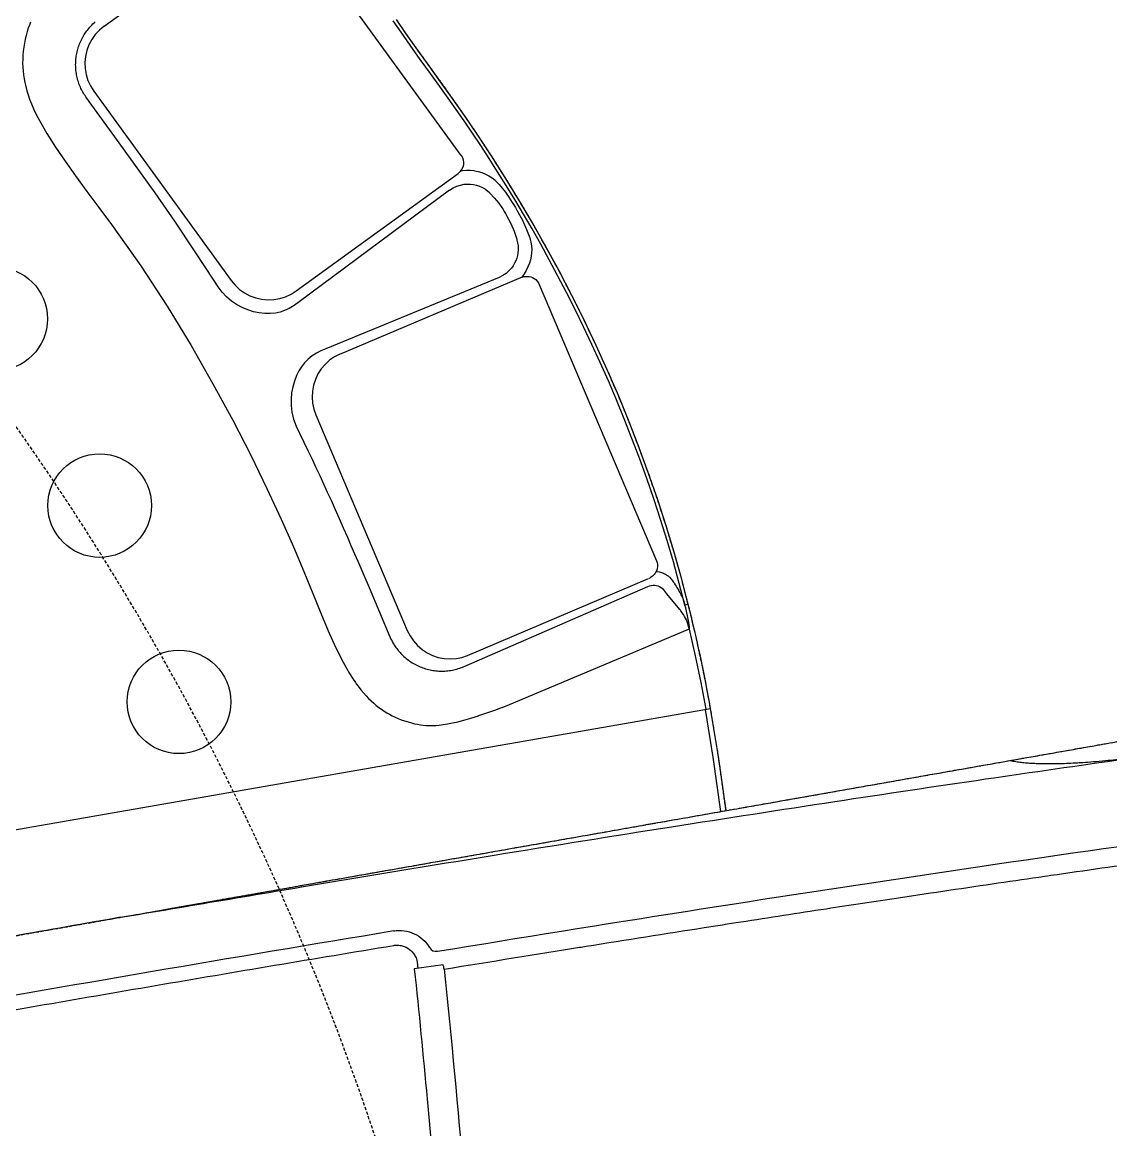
# Model space of a CAD drawing. Header units: millimetres. Extents: x 26027 to 581921, y 7230 to 233891.
# Drawn here: x 454240.6 to 454661.1, y 145341 to 145769 of the extents above; entities that cross this region are included whole.
import ezdxf

# ---------------------------------------------------------------- set-up
doc = ezdxf.new("R2010")
doc.units = ezdxf.units.MM
doc.header["$LTSCALE"] = 5
doc.linetypes.add('CACHE', pattern=[0.375, 0.25, -0.125])
doc.layers.add('GE-DESIGNER_WARNING', color=1, linetype='Continuous', lineweight=30, plot=False)
for name, color, linetype, lineweight in [('GE-EQUIPMENT', 140, 'Continuous', 30), ('GE-EQUIPMENT_INSERTION', 140, 'Continuous', 30), ('GE-EQUIPMENT_LIGHT', 141, 'Continuous', 30), ('GE-EQUIPMENT_OUTLINE', 131, 'CACHE', 30), ('GE-MM-SCATTER_LINES', 222, 'CACHE', 30)]:
    doc.layers.add(name, color=color, linetype=linetype, lineweight=lineweight)

# ---------------------------------------------------------------- blocks, each defined once
blk = doc.blocks.new('GE-EUR02909')
at = {"layer": 'GE-EQUIPMENT'}
blk.add_line((0, -424.45), (-325.74, -423.9), dxfattribs=at)
for points in [[(-324.81, -384), (-325.53, -405.11), (-325.74, -423.86)], [(-324.24, -464.98), (-323.38, -475.47), (-322.33, -485.81), (-321.07, -496.38), (-319.62, -506.79), (-317.94, -517.4), (-316.08, -527.82), (-313.99, -538.42), (-311.74, -548.81), (-309.25, -559.35), (-306.61, -569.66), (-303.72, -580.1), (-300.71, -590.29), (-297.47, -600.57), (-294.11, -610.58), (-290.57, -620.54), (-286.95, -630.23), (-283.23, -639.67), (-279.46, -648.83), (-275.71, -657.56), (-271.93, -666), (-268.29, -673.85), (-264.66, -681.44), (-261.34, -688.24), (-258.07, -695.01), (-255.26, -700.99), (-252.51, -707.11)], [(-320.37, -474.01), (-320.15, -474.55), (-319.92, -475.05), (-319.7, -475.49), (-319.47, -475.89), (-319.25, -476.23), (-319.03, -476.54)]]:
    blk.add_lwpolyline(points, dxfattribs=at)
blk.add_arc((239.29, -423.9), 565.02, 179.996, 184.1699, dxfattribs=at)
at = {"layer": 'GE-EQUIPMENT_LIGHT'}
for p, q in [((-312.51, -478.13), (-312.96, -478.43)), ((-314.24, -479.66), (-314.29, -479.65)), ((-289.06, -596.73), (-315.09, -483.75)), ((-208.5, -583.52), (-282.55, -600.58)), ((-284.28, -600.66), (-284.82, -600.58)), ((-261.28, -638.58), (-196.54, -606.17)), ((-165.68, -619.74), (-165.75, -619.77)), ((-267.95, -651.07), (-216.99, -755.7)), ((-140.83, -724.15), (-210.32, -758))]:
    blk.add_line(p, q, dxfattribs=at)
for points in [[(-323.57, -423.9), (-323.36, -405.21), (-322.61, -384)], [(-113.17, -730.6), (-112.51, -729.56), (-111.87, -728.44), (-111.23, -727.23), (-110.59, -725.89), (-109.97, -724.46), (-109.4, -722.99), (-108.88, -721.51), (-108.42, -720.03), (-108.03, -718.54), (-107.69, -717.05), (-107.41, -715.56), (-107.2, -714.06), (-107.04, -712.55), (-106.94, -711.04), (-106.89, -709.52), (-106.91, -707.98), (-106.99, -706.41), (-107.13, -704.79), (-107.35, -703.11), (-107.64, -701.34), (-108.02, -699.46), (-108.51, -697.42), (-109.13, -695.14), (-109.93, -692.57), (-111.88, -687.13), (-114.24, -681.41), (-116.94, -675.4), (-119.95, -669.09), (-123.21, -662.46), (-126.69, -655.49), (-130.33, -648.15), (-138.72, -630.51), (-146.09, -613.37), (-152.54, -596.78), (-158.25, -580.84), (-163.33, -565.59), (-167.84, -551.05), (-171.79, -537.35), (-175.15, -524.7), (-177.94, -513.32), (-180.21, -503.24), (-182.14, -494.29), (-183.88, -486.29), (-185.53, -479.06), (-187.23, -472.43), (-189.09, -466.21), (-189.55, -464.84), (-189.97, -463.66), (-190.81, -461.41), (-191.63, -459.41), (-192.43, -457.61), (-192.68, -457.07), (-193.23, -455.97), (-194.02, -454.47), (-194.8, -453.1), (-195.59, -451.82), (-196.38, -450.64), (-197.18, -449.53), (-197.99, -448.48), (-198.81, -447.5), (-199.65, -446.56), (-200.51, -445.67), (-201.39, -444.82), (-202.3, -444.01), (-203.23, -443.23), (-204.2, -442.48), (-205.21, -441.76), (-206.27, -441.05), (-207.38, -440.37), (-208.56, -439.7), (-209.79, -439.05), (-211, -438.46), (-212.16, -437.95), (-213.27, -437.51), (-214.32, -437.14), (-215.37, -436.82), (-216.46, -436.53), (-217.13, -436.38), (-217.59, -436.29), (-218.8, -436.08), (-220.08, -435.9), (-221.47, -435.77), (-222.91, -435.69), (-224.66, -435.66), (-226.56, -435.7), (-228.72, -435.81), (-231.17, -436.01), (-233.94, -436.3), (-236.96, -436.7), (-237.1, -436.72), (-240.36, -437.21), (-243.55, -437.74), (-246, -438.18), (-246.62, -438.29), (-249.57, -438.84), (-322.39, -455.41), (-322.95, -455.54), (-323.44, -445.01), (-323.74, -434.48), (-323.84, -423.9)], [(-322.95, -455.54), (-323.02, -455.58), (-323.09, -455.74), (-323.15, -456.16), (-323.19, -456.52), (-323.24, -458.71), (-323.03, -463.82), (-322.95, -464.95)], [(-322.95, -455.54), (-322.88, -456.64), (-322.78, -457.59), (-322.65, -458.43), (-322.5, -459.2), (-322.3, -459.92), (-322.06, -460.67), (-321.76, -461.44), (-321.4, -462.22), (-321.01, -462.99), (-320.84, -463.31), (-320.66, -463.63), (-316.83, -470.47), (-316.19, -471.6)], [(-234.18, -456.26), (-234.48, -456.33), (-234.79, -456.4), (-310.03, -474.56), (-310.74, -474.68), (-311.47, -474.71), (-312.12, -474.65), (-312.76, -474.52), (-313.39, -474.3), (-313.92, -474.04), (-314.48, -473.68), (-315.04, -473.21), (-315.48, -472.71), (-315.86, -472.16), (-316.19, -471.6)], [(-187.83, -556.21), (-188.91, -552.5), (-189.96, -548.77), (-190.89, -545.42), (-191.81, -542.07), (-192.71, -538.72), (-193.6, -535.36), (-194.49, -531.95), (-195.36, -528.54), (-196.3, -524.83), (-197.22, -521.12), (-198.17, -517.27), (-199.1, -513.42), (-199.91, -510.02), (-200.72, -506.62), (-201.43, -503.59), (-202.77, -497.86), (-203.96, -492.76), (-208.61, -472.63), (-208.68, -472.35), (-208.76, -472.03), (-208.85, -471.71), (-208.95, -471.33), (-209.07, -470.95), (-209.19, -470.58), (-209.32, -470.21), (-209.47, -469.8), (-209.63, -469.39), (-209.8, -468.99), (-209.98, -468.59), (-210.18, -468.15), (-210.39, -467.72), (-210.62, -467.3), (-210.85, -466.88), (-211.11, -466.42), (-211.38, -465.98), (-211.66, -465.54), (-211.96, -465.11), (-212.28, -464.66), (-212.61, -464.22), (-212.96, -463.78), (-213.31, -463.36), (-213.69, -462.93), (-214.08, -462.51), (-214.48, -462.11), (-214.89, -461.71), (-215.31, -461.32), (-215.75, -460.94), (-216.19, -460.58), (-216.64, -460.23), (-217.11, -459.88), (-217.58, -459.55), (-218.06, -459.24), (-218.54, -458.94), (-219.04, -458.64), (-219.54, -458.37), (-220.05, -458.1), (-220.57, -457.85), (-221.1, -457.62), (-221.63, -457.39), (-222.16, -457.18), (-222.71, -456.99), (-223.25, -456.81), (-223.81, -456.64), (-224.36, -456.49), (-224.92, -456.36), (-225.49, -456.23), (-226.06, -456.13), (-226.63, -456.04), (-227.21, -455.96), (-227.79, -455.9), (-228.37, -455.85), (-228.95, -455.82), (-229.53, -455.81), (-230.11, -455.81), (-230.69, -455.83), (-231.28, -455.86), (-231.86, -455.91), (-232.45, -455.97), (-233.03, -456.05), (-233.61, -456.15), (-234.18, -456.26)], [(-208.5, -583.52), (-206.29, -582.85), (-204.18, -581.9), (-202.22, -580.67), (-200.44, -579.19), (-198.86, -577.49), (-197.52, -575.59), (-196.43, -573.53), (-195.62, -571.33), (-195.1, -569.05), (-194.88, -566.71), (-194.96, -564.36), (-195.34, -562.04), (-215.64, -473.94), (-216.31, -471.68), (-217.27, -469.53), (-218.49, -467.53), (-219.96, -465.7), (-221.65, -464.09), (-223.53, -462.71), (-225.56, -461.59), (-227.73, -460.75), (-229.98, -460.2), (-232.28, -459.95), (-234.59, -460.01), (-236.87, -460.38), (-310.91, -477.44)], [(-324.24, -464.98), (-322.95, -464.95), (-322.25, -473.59), (-321.42, -482.17), (-320.47, -490.67), (-319.4, -499.11), (-318.21, -507.45), (-316.9, -515.71), (-315.49, -523.86), (-313.98, -531.91), (-312.37, -539.85), (-310.66, -547.67), (-308.88, -555.36), (-307.01, -562.93), (-305.07, -570.36), (-303.07, -577.65), (-301, -584.8), (-298.88, -591.8), (-296.72, -598.65), (-294.51, -605.35), (-292.27, -611.9), (-290, -618.29), (-287.71, -624.54), (-285.4, -630.62), (-283.08, -636.55), (-280.75, -642.33), (-278.41, -647.96), (-276.08, -653.43), (-273.76, -658.76), (-271.44, -663.94), (-269.17, -668.9), (-266.91, -673.73), (-264.55, -678.69), (-261.87, -684.21), (-258.9, -690.31), (-255.96, -696.43), (-253.38, -701.96), (-251.2, -706.84)], [(-322.37, -468.24), (-322.61, -467.18), (-322.8, -466.09), (-322.95, -464.95)], [(-320.37, -474.01), (-320.63, -473.36), (-320.86, -472.77), (-321.07, -472.23), (-321.25, -471.74), (-321.41, -471.3), (-321.55, -470.9), (-321.67, -470.53), (-321.78, -470.2), (-321.88, -469.9), (-321.97, -469.62), (-322.05, -469.37), (-322.12, -469.14), (-322.19, -468.9), (-322.26, -468.66), (-322.3, -468.52), (-322.34, -468.38), (-322.37, -468.24)], [(-314.29, -479.65), (-314.4, -479.62), (-314.52, -479.59), (-314.63, -479.55), (-315.43, -479.26), (-316.18, -478.92), (-316.86, -478.53), (-317.26, -478.27), (-317.63, -477.98), (-317.97, -477.7), (-318.26, -477.43), (-318.5, -477.18), (-318.71, -476.94), (-318.88, -476.73), (-319.03, -476.54)], [(-315.09, -483.75), (-315.2, -483.07), (-315.2, -482.25), (-315.08, -481.47), (-314.85, -480.75), (-314.53, -480.09), (-314.14, -479.52), (-313.7, -479.03), (-313.23, -478.62), (-312.96, -478.43)], [(-203.5, -586.51), (-201.56, -586.06), (-199.65, -585.49), (-197.82, -584.74), (-196.11, -583.79), (-194.53, -582.65), (-193.09, -581.34), (-191.8, -579.9), (-190.66, -578.37), (-189.43, -576.35), (-188.41, -574.22), (-187.58, -572.01), (-186.95, -569.69), (-186.54, -567.25), (-186.38, -564.67), (-186.53, -561.96), (-187.04, -559.15), (-187.83, -556.21)], [(-283.56, -614.54), (-283.58, -614.22), (-283.59, -613.9), (-283.59, -613.58), (-283.56, -612.81), (-283.47, -612.04), (-283.34, -611.27), (-283.05, -610.15), (-282.67, -609.12), (-282.23, -608.18), (-281.73, -607.31), (-281.11, -606.44), (-280.39, -605.59), (-279.55, -604.77), (-278.42, -603.9), (-277.15, -603.14), (-275.74, -602.52), (-274.21, -602.07), (-203.5, -586.51)], [(-284.82, -600.58), (-285.15, -600.53), (-285.75, -600.37), (-286.36, -600.12), (-286.96, -599.77), (-287.54, -599.32), (-288.06, -598.77), (-288.51, -598.13), (-288.86, -597.39), (-289.06, -596.73)], [(-286.72, -605.42), (-285.92, -604.1), (-285, -602.87), (-283.97, -601.73), (-282.86, -600.7), (-282.75, -600.6)], [(-271.98, -644.27), (-273.38, -643.75), (-274.72, -643.1), (-275.99, -642.33), (-277.16, -641.43), (-278.23, -640.42), (-279.2, -639.28), (-279.32, -639.13), (-279.44, -638.97), (-279.56, -638.81), (-280.45, -637.46), (-281.37, -635.86), (-282.33, -634.04), (-283.3, -631.98), (-284.28, -629.7), (-284.7, -628.67), (-285.11, -627.6), (-285.52, -626.48), (-286.92, -622.24), (-287.92, -618.41), (-288.53, -615.02), (-288.6, -614.45), (-288.65, -613.89), (-288.68, -613.35), (-288.66, -611.91), (-288.51, -610.56), (-288.26, -609.29), (-287.86, -607.97), (-287.35, -606.67), (-286.72, -605.42)], [(-196.54, -606.17), (-194.35, -605.12), (-192.31, -604.34), (-190.43, -603.84), (-188.65, -603.58), (-186.76, -603.51), (-184.77, -603.66), (-182.72, -604.04), (-180.63, -604.64), (-178.52, -605.49)], [(-178.52, -605.49), (-176.45, -606.56), (-174.47, -607.84), (-172.58, -609.34), (-170.83, -611.05), (-169.25, -612.96), (-167.87, -615.07), (-166.7, -617.35), (-165.68, -619.74)], [(-140.83, -724.15), (-138.79, -722.99), (-136.92, -721.57), (-135.25, -719.91), (-133.81, -718.06), (-132.63, -716.03), (-131.72, -713.86), (-131.1, -711.59), (-130.79, -709.27), (-130.78, -706.92), (-131.07, -704.58), (-131.67, -702.31), (-132.56, -700.13), (-172.16, -618.85), (-173.33, -616.8), (-174.75, -614.93), (-176.4, -613.26), (-178.26, -611.82), (-180.29, -610.63), (-182.45, -609.72), (-184.72, -609.1), (-187.04, -608.78), (-189.39, -608.77), (-191.72, -609.06), (-193.99, -609.66), (-196.17, -610.55), (-265.66, -644.4)], [(-281.26, -625.11), (-282.31, -621.79), (-283.02, -618.71), (-283.45, -615.89), (-283.49, -615.44), (-283.53, -614.99), (-283.56, -614.54)], [(-165.68, -619.74), (-160.24, -632.66), (-154.68, -645.21), (-149.06, -657.36), (-143.48, -669.07), (-137.51, -681.38), (-130.12, -696.55), (-129.47, -697.9), (-129.16, -698.54), (-128.94, -699.02), (-128.74, -699.5), (-128.55, -699.99), (-128.37, -700.48), (-128.2, -701), (-128.04, -701.51), (-127.89, -702.03), (-127.76, -702.56), (-127.63, -703.09), (-127.52, -703.63), (-127.43, -704.18), (-127.34, -704.73), (-127.27, -705.28), (-127.22, -705.83), (-127.18, -706.38), (-127.15, -706.94), (-127.14, -707.49), (-127.14, -708.05), (-127.16, -708.6), (-127.19, -709.16), (-127.23, -709.72), (-127.29, -710.27), (-127.37, -710.82), (-127.45, -711.37), (-127.56, -711.92), (-127.67, -712.46), (-127.8, -713), (-127.94, -713.54), (-128.1, -714.07), (-128.27, -714.6), (-128.45, -715.12), (-128.65, -715.64), (-128.86, -716.16), (-129.08, -716.67), (-129.32, -717.17), (-129.57, -717.67), (-129.83, -718.16), (-130.1, -718.64), (-130.39, -719.12), (-130.69, -719.59), (-131, -720.05), (-131.33, -720.51), (-131.67, -720.96), (-132.02, -721.4), (-132.39, -721.85), (-132.77, -722.28), (-133.16, -722.7), (-133.57, -723.11), (-133.99, -723.52), (-134.42, -723.91), (-134.87, -724.3), (-135.32, -724.67), (-135.79, -725.03), (-136.27, -725.39), (-136.76, -725.73), (-137.26, -726.05), (-137.78, -726.37)], [(-280.29, -627.64), (-280.62, -626.83), (-280.94, -625.99), (-281.26, -625.11), (-281.35, -625.14)], [(-276.4, -634.78), (-277.75, -632.7), (-279.06, -630.32), (-280.29, -627.64)], [(-276.13, -635.14), (-276.22, -635.02), (-276.31, -634.9), (-276.4, -634.78)], [(-275.81, -635.54), (-275.92, -635.41), (-276.03, -635.27), (-276.13, -635.14)], [(-261.28, -638.58), (-262.77, -639.2), (-264.26, -639.61), (-265.75, -639.81), (-267.18, -639.84), (-268.42, -639.72), (-269.62, -639.47), (-270.77, -639.12), (-271.85, -638.66), (-272.91, -638.07), (-273.94, -637.36), (-274.91, -636.51), (-275.81, -635.54)], [(-271.98, -644.27), (-270.46, -644.68), (-268.95, -644.95), (-267.46, -645.08), (-266.67, -645.08)]]:
    blk.add_lwpolyline(points, dxfattribs=at)
for centre in [(-124, -462.05), (-107, -542.05), (-80, -620.05)]:
    blk.add_circle(centre, 20, dxfattribs=at)
at = {"layer": 'GE-EQUIPMENT_LIGHT', "extrusion": (0, 0, -1)}
for centre, major_axis, ratio, start_param, end_param in [((-309.78, -482.32), (-1.48, 4.78), 0.981576, -0.282566, 0.072438), ((-283.66, -595.69), (-0.76, 4.95), 0.981575, -3.214219, -2.858983), ((-263.45, -648.9), (-4.25, 2.65), 0.996962, -1.009608, 0.558427)]:
    blk.add_ellipse(centre, major_axis=major_axis, ratio=ratio, start_param=start_param, end_param=end_param, dxfattribs=at)
at = {"layer": 'GE-EQUIPMENT_OUTLINE'}
for points in [[(-324.81, -384), (-325.53, -405.11), (-325.74, -423.86)], [(-324.24, -464.98), (-323.38, -475.47), (-322.33, -485.81), (-321.07, -496.38), (-319.62, -506.79), (-317.94, -517.4), (-316.08, -527.82), (-313.99, -538.42), (-311.74, -548.81), (-309.25, -559.35), (-306.61, -569.66), (-303.72, -580.1), (-300.71, -590.29), (-297.47, -600.57), (-294.11, -610.58), (-290.57, -620.54), (-286.95, -630.23), (-283.23, -639.67), (-279.46, -648.83), (-275.71, -657.56), (-271.93, -666), (-268.29, -673.85), (-264.66, -681.44), (-261.34, -688.24), (-258.07, -695.01), (-255.26, -700.99), (-252.51, -707.11)]]:
    blk.add_lwpolyline(points, dxfattribs=at)
blk.add_arc((239.29, -423.9), 565.02, 179.996, 184.1699, dxfattribs=at)
blk = doc.blocks.new('GE-EUR02460')
at = {"layer": 'GE-DESIGNER_WARNING', "linetype": 'CACHE'}
blk.add_lwpolyline([(871.44, -131.49), (1921.44, -131.49, -1.511046), (141.61, 627.42, -0.402138)], format="xyb", dxfattribs=at)
at = {"layer": 'GE-EQUIPMENT'}
for p, q in [((-206.84, -344.3), (-195.6, -344.68)), ((-206.07, -344.3), (-206.07, -344.3)), ((-197.18, -347), (-197.03, -344.63)), ((-197.18, -347), (-197.18, -347)), ((-189.26, -354.99), (-189.26, -354.99)), ((-189.26, -354.99), (-189.26, -354.99))]:
    blk.add_line(p, q, dxfattribs=at)
blk.add_arc((-205.62, -352.82), 3, 20.6516, 89.3371, dxfattribs=at)
for points, knots in [([(-205.58, -349.82), (-270.32, -349.07), (-334.98, -347.92), (-463.88, -344.5), (-528.28, -342.24), (-630.6, -337.2), (-669.06, -334.97), (-745.34, -329.58), (-783.75, -326.39), (-821.29, -322.43)], [-61.681232, -61.681232, -61.681232, -61.681232, -42.452455, -42.452455, -23.198725, -23.198725, -11.60335, -11.60335, -0.000001, -0.000001, -0.000001, -0.000001]), ([(-206.91, -342.57), (-225.3, -342.34), (-243.06, -342.09), (-259.92, -341.82), (-260.76, -341.81), (-261.59, -341.8), (-262.42, -341.78), (-278.37, -341.53), (-293.54, -341.26), (-308.61, -340.97), (-313.39, -340.88), (-318.16, -340.79), (-322.94, -340.69), (-333.99, -340.46), (-345.07, -340.23), (-356.36, -339.96), (-365.73, -339.75), (-375.25, -339.52), (-384.54, -339.28), (-391.27, -339.11), (-397.88, -338.94), (-404.23, -338.76), (-417.49, -338.4), (-429.62, -338.05), (-441.47, -337.69), (-443.12, -337.63), (-444.77, -337.58), (-446.41, -337.53), (-459.85, -337.11), (-473.09, -336.67), (-484.49, -336.26), (-486.9, -336.18), (-489.24, -336.1), (-491.5, -336.01), (-499.93, -335.71), (-507.45, -335.42), (-514.95, -335.13), (-521.93, -334.86), (-528.89, -334.58), (-535.42, -334.31), (-537.81, -334.21), (-540.13, -334.12), (-542.38, -334.02), (-550.79, -333.67), (-558.13, -333.35), (-566.55, -332.96), (-569.01, -332.85), (-571.55, -332.73), (-574.15, -332.61), (-580.47, -332.31), (-587.09, -331.98), (-593.39, -331.67), (-598.52, -331.41), (-603.43, -331.16), (-608.39, -330.9), (-612.03, -330.71), (-615.69, -330.52), (-619.46, -330.31), (-625.69, -329.98), (-632.24, -329.61), (-638.77, -329.25), (-641.58, -329.09), (-644.4, -328.92), (-647.18, -328.76), (-653.36, -328.41), (-659.39, -328.05), (-665.8, -327.65), (-668.96, -327.46), (-672.2, -327.25), (-675.61, -327.03), (-680.13, -326.74), (-684.92, -326.43), (-689.92, -326.09), (-696.37, -325.65), (-703.16, -325.18), (-710.14, -324.68), (-710.6, -324.65), (-711.07, -324.61), (-711.53, -324.58), (-717.8, -324.13), (-724.21, -323.65), (-730.81, -323.15), (-736.81, -322.68), (-742.96, -322.2), (-749.3, -321.69)], [0, 0, 0, 0, 0.066667, 0.066667, 0.066667, 0.069967, 0.069967, 0.069967, 0.133333, 0.133333, 0.133333, 0.153447, 0.153447, 0.153447, 0.2, 0.2, 0.2, 0.238666, 0.238666, 0.238666, 0.266667, 0.266667, 0.266667, 0.325187, 0.325187, 0.325187, 0.333333, 0.333333, 0.333333, 0.4, 0.4, 0.4, 0.414133, 0.414133, 0.414133, 0.466667, 0.466667, 0.466667, 0.51552, 0.51552, 0.51552, 0.533333, 0.533333, 0.533333, 0.6, 0.6, 0.6, 0.619401, 0.619401, 0.619401, 0.666667, 0.666667, 0.666667, 0.705103, 0.705103, 0.705103, 0.733333, 0.733333, 0.733333, 0.779891, 0.779891, 0.779891, 0.8, 0.8, 0.8, 0.844683, 0.844683, 0.844683, 0.866667, 0.866667, 0.866667, 0.895775, 0.895775, 0.895775, 0.933333, 0.933333, 0.933333, 0.935831, 0.935831, 0.935831, 0.969439, 0.969439, 0.969439, 1, 1, 1, 1]), ([(-206.91, -342.57), (-206.92, -342.89), (-206.91, -343.19), (-206.91, -343.45), (-206.9, -343.71), (-206.89, -343.92), (-206.87, -344.07), (-206.86, -344.22), (-206.84, -344.3), (-206.83, -344.3)], [0, 0, 0, 0, 0.333333, 0.333333, 0.333333, 0.666667, 0.666667, 0.666667, 1, 1, 1, 1]), ([(-189.26, -354.99), (-189.52, -354.99), (-189.78, -354.97), (-190.33, -354.92), (-190.62, -354.87), (-191.47, -354.68), (-192.03, -354.49), (-193.51, -353.8), (-194.36, -353.18), (-195.7, -351.72), (-196.21, -350.93), (-196.81, -349.48), (-196.98, -348.88), (-197.15, -347.84), (-197.18, -347.42), (-197.18, -347)], [-1.308802, -1.308802, -1.308802, -1.308802, -1.23051, -1.23051, -1.143849, -1.143849, -0.966865, -0.966865, -0.654244, -0.654244, -0.373056, -0.373056, -0.183468, -0.183468, -0.056571, -0.056571, -0.056571, -0.056571]), ([(-190.32, -360.49), (-191.69, -360.48), (-193.05, -360.25), (-194.34, -359.84), (-195.63, -359.42), (-196.84, -358.81), (-197.93, -358.05), (-199.02, -357.28), (-200, -356.35), (-200.83, -355.29), (-201.65, -354.23), (-202.33, -353.04), (-202.81, -351.76)], [0, 0, 0, 0, 0.25, 0.25, 0.25, 0.5, 0.5, 0.5, 0.75, 0.75, 0.75, 0.999968, 0.999968, 0.999968, 0.999968]), ([(-3.04, -355.96), (-34.05, -355.96), (-65.07, -355.88), (-127.15, -355.56), (-158.22, -355.31), (-189.26, -354.99)], [-18.630964, -18.630964, -18.630964, -18.630964, -9.326523, -9.326523, -0.000087, -0.000087, -0.000087, -0.000087]), ([(-825.21, -355.19), (-819.59, -355.79), (-813.96, -356.36), (-808.33, -356.92), (-802.1, -357.54), (-795.87, -358.14), (-789.63, -358.71), (-782.64, -359.36), (-775.63, -359.99), (-768.62, -360.59), (-760.68, -361.27), (-752.73, -361.93), (-744.77, -362.56), (-735.71, -363.28), (-726.65, -363.96), (-717.57, -364.62), (-707.31, -365.37), (-697.03, -366.07), (-686.74, -366.75), (-675.38, -367.49), (-664.01, -368.2), (-652.63, -368.87), (-640.22, -369.61), (-627.81, -370.3), (-615.37, -370.95), (-601.79, -371.66), (-588.2, -372.34), (-574.59, -372.97), (-559.61, -373.66), (-544.62, -374.31), (-529.61, -374.92), (-513.06, -375.59), (-496.49, -376.2), (-479.91, -376.78), (-461.82, -377.4), (-443.7, -377.98), (-425.58, -378.5), (-405.98, -379.07), (-386.36, -379.58), (-366.73, -380.04), (-345.5, -380.54), (-324.25, -380.98), (-302.98, -381.38), (-279.88, -381.8), (-256.76, -382.16), (-233.63, -382.48), (-208.49, -382.81), (-183.34, -383.09), (-158.17, -383.3), (-130.87, -383.54), (-103.55, -383.7), (-76.24, -384)], [0, 0, 0, 0, 0.0229561, 0.0229561, 0.0229561, 0.0483281, 0.0483281, 0.0483281, 0.0768058, 0.0768058, 0.0768058, 0.1090804, 0.1090804, 0.1090804, 0.1458105, 0.1458105, 0.1458105, 0.1873664, 0.1873664, 0.1873664, 0.233261, 0.233261, 0.233261, 0.2832869, 0.2832869, 0.2832869, 0.3379359, 0.3379359, 0.3379359, 0.3981024, 0.3981024, 0.3981024, 0.4644355, 0.4644355, 0.4644355, 0.5368263, 0.5368263, 0.5368263, 0.6150797, 0.6150797, 0.6150797, 0.6997169, 0.6997169, 0.6997169, 0.7916561, 0.7916561, 0.7916561, 0.8915646, 0.8915646, 0.8915646, 0.9999974, 0.9999974, 0.9999974, 0.9999974]), ([(-190.32, -360.49), (-190.96, -360.49), (-191.6, -360.43), (-192.56, -360.29), (-192.89, -360.22), (-193.21, -360.15)], [0.0000363, 0.0000363, 0.0000363, 0.0000363, 0.1926328, 0.1926328, 0.2927509, 0.2927509, 0.2927509, 0.2927509]), ([(-190.32, -360.49), (-126.89, -361.14), (-63.37, -361.46), (63.54, -361.46), (126.94, -361.13), (190.17, -360.49)], [-38.073772, -38.073772, -38.073772, -38.073772, -19.019254, -19.019254, -0.000177, -0.000177, -0.000177, -0.000177]), ([(-436.2, -383.97), (-436.87, -383.71), (-437.54, -383.47), (-438.23, -383.24), (-438.91, -383.02), (-439.6, -382.8), (-440.28, -382.6), (-440.97, -382.4), (-441.66, -382.2), (-442.35, -382.02), (-443.03, -381.84), (-443.71, -381.67), (-444.39, -381.51), (-445.07, -381.35), (-445.75, -381.2), (-446.44, -381.05), (-446.73, -380.99), (-447.03, -380.92), (-447.33, -380.86), (-447.74, -380.78), (-448.16, -380.69), (-448.59, -380.61), (-449.34, -380.46), (-450.12, -380.32), (-450.95, -380.17), (-451.79, -380.02), (-452.68, -379.88), (-453.63, -379.73), (-454.57, -379.58), (-455.58, -379.43), (-456.64, -379.28), (-457.71, -379.13), (-458.82, -378.98), (-460, -378.84), (-460.33, -378.8), (-460.67, -378.76), (-461.01, -378.72), (-461.87, -378.61), (-462.76, -378.51), (-463.69, -378.41), (-464.99, -378.27), (-466.35, -378.13), (-467.81, -378), (-469.27, -377.86), (-470.82, -377.73), (-472.48, -377.59), (-473.74, -377.49), (-475.07, -377.39), (-476.44, -377.3), (-476.87, -377.27), (-477.3, -377.24), (-477.74, -377.21), (-479.57, -377.08), (-481.48, -376.96), (-483.43, -376.85), (-485.38, -376.74), (-487.37, -376.64), (-489.37, -376.54), (-490.52, -376.48), (-491.67, -376.43), (-492.83, -376.38), (-493.68, -376.34), (-494.53, -376.3), (-495.38, -376.26), (-497.31, -376.18), (-499.23, -376.1), (-501.14, -376.03), (-501.21, -376.03), (-501.28, -376.02), (-501.35, -376.02), (-501.8, -376), (-502.25, -375.99), (-502.7, -375.97)], [0.0000049, 0.0000049, 0.0000049, 0.0000049, 0.0357122, 0.0357122, 0.0357122, 0.0714272, 0.0714272, 0.0714272, 0.1071421, 0.1071421, 0.1071421, 0.1428571, 0.1428571, 0.1428571, 0.178572, 0.178572, 0.178572, 0.1936474, 0.1936474, 0.1936474, 0.214287, 0.214287, 0.214287, 0.2500019, 0.2500019, 0.2500019, 0.2857168, 0.2857168, 0.2857168, 0.3214318, 0.3214318, 0.3214318, 0.3571467, 0.3571467, 0.3571467, 0.3672488, 0.3672488, 0.3672488, 0.3928617, 0.3928617, 0.3928617, 0.4285766, 0.4285766, 0.4285766, 0.4642915, 0.4642915, 0.4642915, 0.4914715, 0.4914715, 0.4914715, 0.5000065, 0.5000065, 0.5000065, 0.5357214, 0.5357214, 0.5357214, 0.5714364, 0.5714364, 0.5714364, 0.5919967, 0.5919967, 0.5919967, 0.6071513, 0.6071513, 0.6071513, 0.6415999, 0.6415999, 0.6415999, 0.6428662, 0.6428662, 0.6428662, 0.6510016, 0.6510016, 0.6510016, 0.6510016]), ([(-87.37, -384), (-165.85, -384), (-167.13, -384), (-168.41, -384), (-173.95, -384), (-179.48, -384), (-185, -384), (-190.52, -384), (-196.02, -384), (-201.51, -384), (-206.99, -384), (-212.46, -384), (-217.91, -384), (-223.37, -384), (-228.8, -384), (-234.21, -384), (-239.62, -384), (-245.02, -384), (-250.39, -384), (-255.76, -384), (-261.11, -384), (-266.43, -384), (-271.75, -384), (-277.06, -384), (-282.33, -384), (-285.54, -384), (-288.75, -384), (-291.95, -384), (-293.99, -384), (-296.03, -384), (-298.07, -384), (-303.29, -384), (-308.49, -384), (-313.65, -384), (-318.81, -384), (-323.95, -384), (-329.05, -384), (-334.15, -384), (-339.22, -384), (-344.25, -384), (-349.29, -384), (-354.29, -384), (-359.26, -384), (-364.23, -384), (-369.16, -384), (-374.05, -384), (-378.95, -384), (-383.81, -384), (-388.62, -384), (-393.44, -384), (-398.22, -384), (-402.96, -384), (-407.7, -384), (-412.4, -384), (-417.05, -384), (-421.7, -384), (-426.32, -384), (-430.88, -384), (-435.45, -384), (-439.97, -384), (-444.44, -384), (-448.92, -384), (-453.35, -384), (-457.73, -384), (-462.11, -384), (-466.45, -384), (-470.72, -384), (-473.79, -384), (-476.82, -384), (-479.83, -384)], [0.2911246, 0.2911246, 0.2911246, 0.2911246, 0.298861, 0.298861, 0.298861, 0.3325019, 0.3325019, 0.3325019, 0.3661635, 0.3661635, 0.3661635, 0.3998458, 0.3998458, 0.3998458, 0.4335487, 0.4335487, 0.4335487, 0.4672723, 0.4672723, 0.4672723, 0.5010166, 0.5010166, 0.5010166, 0.5347817, 0.5347817, 0.5347817, 0.5553827, 0.5553827, 0.5553827, 0.5685675, 0.5685675, 0.5685675, 0.602374, 0.602374, 0.602374, 0.6362013, 0.6362013, 0.6362013, 0.6700493, 0.6700493, 0.6700493, 0.7039182, 0.7039182, 0.7039182, 0.7378078, 0.7378078, 0.7378078, 0.7717183, 0.7717183, 0.7717183, 0.8056496, 0.8056496, 0.8056496, 0.8396018, 0.8396018, 0.8396018, 0.8735749, 0.8735749, 0.8735749, 0.907569, 0.907569, 0.907569, 0.9415841, 0.9415841, 0.9415841, 0.9756202, 0.9756202, 0.9756202, 1, 1, 1, 1]), ([(-87.37, -384), (-59.21, -384), (-30.77, -384), (27.75, -384), (57.64, -384), (187.56, -383.97)], [-60.584789, -60.584789, -60.584789, -60.584789, -52.024703, -52.024703, -43.029425, -43.029425, -43.029425, -43.029425])]:
    blk.add_open_spline(points, degree=3, knots=knots, dxfattribs=at)
blk.add_open_spline([(-201.83, -353.82), (-202.21, -353.17), (-202.54, -352.48), (-202.81, -351.76)], degree=3, dxfattribs=at)
at = {"layer": 'GE-EQUIPMENT_LIGHT'}
for points, knots in [([(-3.04, 50.53), (-3.04, 14.15), (-3.04, -22.23), (-3.04, -58.57), (-3.04, -86.57), (-3.04, -114.55), (-3.04, -142.5), (-3.04, -163.62), (-3.04, -184.71), (-3.04, -205.78), (-3.04, -255.56), (-3.04, -305.2), (-3.04, -355.96)], [0, 0, 0, 0, 0.2683115, 0.2683115, 0.2683115, 0.4750328, 0.4750328, 0.4750328, 0.6311877, 0.6311877, 0.6311877, 1, 1, 1, 1]), ([(3.9, 44.72), (3.9, 8.36), (3.9, -27.98), (3.9, -64.27), (3.9, -92.23), (3.9, -120.15), (3.9, -148.04), (3.9, -169.1), (3.9, -190.14), (3.9, -211.16), (3.9, -259.6), (3.9, -307.91), (3.9, -356.01)], [0, 0, 0, 0, 0.26845, 0.26845, 0.26845, 0.4751998, 0.4751998, 0.4751998, 0.631337, 0.631337, 0.631337, 0.9913145, 0.9913145, 0.9913145, 0.9913145]), ([(-206.91, -342.57), (-205.02, -315.41), (-201.74, -274.79), (-196.48, -221.4), (-192.02, -181.31), (-187.91, -148.31), (-184.39, -122.17), (-180.7, -96.21), (-175.79, -64.09), (-171.53, -38.78), (-169.32, -26.23)], [0, 0, 0, 0, 0.2449914, 0.3708257, 0.49666, 0.6224943, 0.6854115, 0.7483286, 0.8741629, 0.9999999, 0.9999999, 0.9999999, 0.9999999]), ([(-195.6, -344.68), (-194.44, -327.92), (-193.16, -311.15), (-191.76, -294.37), (-190.5, -279.18), (-189.13, -263.99), (-187.66, -248.79), (-186.31, -234.9), (-184.88, -221.01), (-183.35, -207.12), (-181.95, -194.35), (-180.47, -181.58), (-178.9, -168.82), (-177.93, -160.89), (-176.93, -152.96), (-175.89, -145.03), (-175.41, -141.32), (-174.91, -137.6), (-174.41, -133.89), (-172.91, -122.77), (-171.35, -111.66), (-169.72, -100.56), (-168.01, -88.94), (-166.23, -77.34), (-164.36, -65.74), (-162.26, -52.66), (-160.06, -39.6), (-157.76, -26.55)], [0, 0, 0, 0, 0.158124, 0.158124, 0.158124, 0.301276, 0.301276, 0.301276, 0.432092, 0.432092, 0.432092, 0.55235, 0.55235, 0.55235, 0.627045, 0.627045, 0.627045, 0.662072, 0.662072, 0.662072, 0.766847, 0.766847, 0.766847, 0.876426, 0.876426, 0.876426, 1, 1, 1, 1])]:
    blk.add_open_spline(points, degree=3, knots=knots, dxfattribs=at)
at = {"layer": 'GE-EQUIPMENT_OUTLINE'}
blk.add_open_spline([(379.11, -383.97), (334.95, -383.97), (287.08, -383.97), (220.51, -383.97), (204.13, -383.97), (187.56, -383.97), (57.64, -384), (27.75, -384), (-30.77, -384), (-59.21, -384), (-87.37, -384), (-165.85, -384), (-167.13, -384), (-168.41, -384), (-173.95, -384), (-179.48, -384), (-185, -384), (-190.52, -384), (-196.02, -384), (-201.51, -384), (-206.99, -384), (-212.46, -384), (-217.91, -384), (-223.37, -384), (-228.8, -384), (-234.21, -384), (-239.62, -384), (-245.02, -384), (-250.39, -384), (-255.76, -384), (-261.11, -384), (-266.43, -384), (-271.75, -384), (-277.06, -384), (-282.33, -384), (-285.54, -384), (-288.75, -384), (-291.95, -384), (-293.99, -384), (-296.03, -384), (-298.07, -384), (-303.29, -384), (-308.49, -384), (-313.65, -384), (-318.81, -384), (-323.95, -384), (-329.05, -384), (-334.15, -384), (-339.22, -384), (-344.25, -384), (-349.29, -384), (-354.29, -384), (-359.26, -384), (-364.23, -384), (-369.16, -384), (-374.05, -384), (-378.95, -384), (-383.81, -384), (-388.62, -384), (-393.44, -384), (-398.22, -384), (-402.96, -384), (-407.7, -384), (-412.4, -384), (-417.05, -384), (-421.7, -384), (-426.32, -384), (-430.88, -384), (-435.45, -384), (-439.97, -384), (-444.44, -384), (-448.92, -384), (-453.35, -384), (-457.73, -384), (-462.11, -384), (-466.45, -384), (-470.72, -384), (-473.79, -384), (-476.82, -384), (-479.83, -384), (-536.48, -383.99), (-582.62, -383.99), (-646.42, -383.99), (-665.97, -383.99), (-678.57, -383.98), (-680.29, -383.36), (-682.12, -382.73), (-686.66, -381.26), (-689.4, -380.43), (-699.94, -377.4), (-707.84, -375.45), (-718.99, -372.94), (-722.22, -372.24), (-725.45, -371.57)], degree=3, knots=[0, 0, 0, 0, 16.214399, 16.214399, 21.408226, 21.408226, 21.408226, 30.403503, 30.403503, 38.96359, 38.96359, 38.96359, 38.971326, 38.971326, 38.971326, 39.004967, 39.004967, 39.004967, 39.038629, 39.038629, 39.038629, 39.072311, 39.072311, 39.072311, 39.106014, 39.106014, 39.106014, 39.139737, 39.139737, 39.139737, 39.173482, 39.173482, 39.173482, 39.207247, 39.207247, 39.207247, 39.227848, 39.227848, 39.227848, 39.241033, 39.241033, 39.241033, 39.274839, 39.274839, 39.274839, 39.308666, 39.308666, 39.308666, 39.342514, 39.342514, 39.342514, 39.376383, 39.376383, 39.376383, 39.410273, 39.410273, 39.410273, 39.444183, 39.444183, 39.444183, 39.478115, 39.478115, 39.478115, 39.512067, 39.512067, 39.512067, 39.54604, 39.54604, 39.54604, 39.580034, 39.580034, 39.580034, 39.614049, 39.614049, 39.614049, 39.648085, 39.648085, 39.648085, 39.672465, 39.672465, 39.672465, 63.688294, 63.688294, 85.31192, 85.31192, 85.31192, 85.900752, 85.900752, 86.76027, 86.76027, 89.195973, 89.195973, 90.187808, 90.187808, 90.187808, 90.187808], dxfattribs=at)
at = {"layer": 'GE-MM-SCATTER_LINES'}
blk.add_lwpolyline([(-0.07, -1166.3, 0.055046), (346.73, -1194.1, 0.130885), (633.96, -1122.25, 0.185507), (736.5, -984.92, 0.123784), (733.06, -711.51, 0.078623), (556.34, -341.27, 0.026468), (330.63, -78.16), (257.97, 0, 0.058507), (459.61, 436.9, 0.063282), (537.3, 747.06, 0.205916), (487.07, 1023.17, 0.15871), (313.07, 1176.97, 0.068311), (-0.07, 1219.05, 0.068311), (-313.21, 1176.97, 0.15871), (-487.21, 1023.17, 0.205916), (-537.44, 747.06, 0.063282), (-459.75, 436.9, 0.058507), (-258.11, 0), (-330.77, -78.16, 0.026468), (-556.48, -341.27, 0.078623), (-733.2, -711.51, 0.123784), (-736.64, -984.92, 0.185507), (-634.1, -1122.25, 0.130885), (-346.87, -1194.1, 0.055046)], format="xyb", close=True, dxfattribs=at)

msp = doc.modelspace()

# ---------------------------------------------------------------- block references
at = {"layer": 'GE-EQUIPMENT_INSERTION', "rotation": 189.9999999999998}
msp.add_blockref('GE-EUR02909', (454259.3, 145029.81), dxfattribs=at)

# ---------------------------------------------------------------- next in the draw order: block references
msp.add_blockref('GE-EUR02460', (454259.3, 145029.81), dxfattribs=at)

doc.saveas('drawing.dxf')
